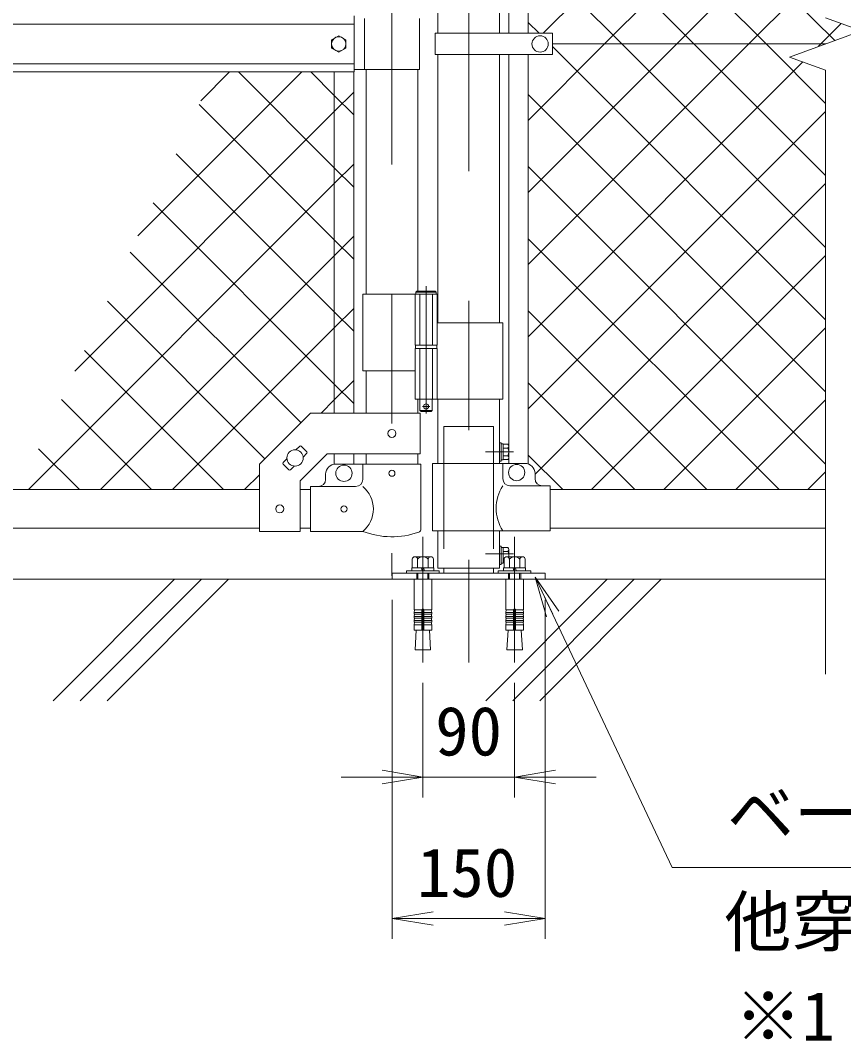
# Model space of a CAD drawing. Units: millimetres, scale not verified. Extents: x -4200 to 4200, y -2970 to 2970.
# Drawn here: x 1802 to 2610, y -491 to 509 of the extents above; entities that cross this region are included whole.
import ezdxf
from ezdxf.enums import TextEntityAlignment as Align

# ---------------------------------------------------------------- set-up
doc = ezdxf.new("R2010")
doc.units = ezdxf.units.MM
doc.header["$LTSCALE"] = 20
doc.linetypes.add('DASHED', pattern=[7.5, 6, -1.5])
doc.linetypes.add('USER1', pattern=[50.8, 31.75, -6.35, 6.35, -6.35])
for name, color, linetype, lineweight in [('0-1_D-BMK', 2, 'USER1', 13), ('0-2_D-STR1', 1, 'Continuous', 18), ('0-3_D-STR3', 3, 'Continuous', 13), ('0-4_D-STR-DIM', 7, 'Continuous', 9), ('0-5_0', 3, 'Continuous', 18), ('0-6_D-STR-TXT', 7, 'Continuous', 9), ('0-7_D-STR2', 7, 'Continuous', 9), ('0-9_D-BGD', 7, 'Continuous', 9), ('0-A_1', 7, 'Continuous', 9)]:
    doc.layers.add(name, color=color, linetype=linetype, lineweight=lineweight)
doc.styles.add('ＭＳ ゴシック', font='')
doc.styles.get('ＭＳ ゴシック').set_extended_font_data('MS Gothic')

# ---------------------------------------------------------------- blocks, each defined once
blk = doc.blocks.new('_Open')
at = {"layer": '0-5_0', "color": 7, "lineweight": 9}
blk.add_line((-20, 3.33), (0, 0), dxfattribs=at)
blk.add_lwpolyline([(-20, -3.33), (0, 0), (-20, 0)], dxfattribs=at)

msp = doc.modelspace()

# ---------------------------------------------------------------- linework, layer by layer
at = {"layer": '0-1_D-BMK'}
for p, q in [((2166.59, 1003.1), (2166.59, -35.29)), ((2241.99, 996.61), (2241.99, -120.04)), ((2200.15, 248.79), (2200.15, 123.9)), ((2196.52, 130.87), (2203.78, 130.87)), ((2285.97, 86.37), (2258.52, 86.37)), ((2196.99, 2.97), (2196.99, -120.04)), ((2286.99, 2.97), (2286.99, -120.04)), ((2285.97, -13.63), (2258.52, -13.63))]:
    msp.add_line(p, q, dxfattribs=at)
at = {"layer": '0-2_D-STR1'}
for p, q in [((2211.74, 703.87), (2211.74, 496.87)), ((2272.24, 703.87), (2272.24, 496.87)), ((2211.74, 475.87), (2211.74, 212.87)), ((2272.24, 475.87), (2272.24, 212.87)), ((2141.19, 461.37), (2141.19, 240.87)), ((2191.99, 461.37), (2191.99, 243.87)), ((2141.19, 165.87), (2141.19, 124.42)), ((2191.99, 137.87), (2191.99, 124.42)), ((2211.74, 137.87), (2211.74, 75.07)), ((2272.24, 137.87), (2272.24, 75.07)), ((2141.19, 84.42), (2141.19, 74.37)), ((2191.99, 84.42), (2191.99, 74.37)), ((2036.59, 49.37), (1402.39, 49.37)), ((2086.59, 49.37), (2076.59, 49.37)), ((2321.99, 49.37), (2591.99, 49.37)), ((2036.59, 11.37), (1402.39, 11.37)), ((2086.59, 11.37), (2076.59, 11.37)), ((2321.99, 11.37), (2591.99, 11.37)), ((2211.74, 9.07), (2211.74, -27.63)), ((2272.24, 9.07), (2272.24, -27.63)), ((2211.74, -27.63), (2272.24, -27.63))]:
    msp.add_line(p, q, dxfattribs=at)
at = {"layer": '0-3_D-STR3'}
for p, q in [((2281.34, 496.87), (2281.34, 899.07)), ((2300.34, 496.87), (2300.34, 899.65)), ((2129.49, 458.87), (2129.49, 513.87)), ((2139.59, 511.37), (2139.59, 461.37)), ((2193.59, 511.37), (2193.59, 461.37)), ((1309.49, 505.87), (2129.49, 505.87)), ((2209.19, 496.87), (2209.19, 475.87)), ((2209.19, 496.87), (2323.99, 496.87)), ((2323.99, 496.87), (2323.99, 475.87)), ((2591.99, 486.37), (2323.99, 486.37)), ((2209.19, 475.87), (2323.99, 475.87)), ((2281.34, 75.07), (2281.34, 475.87)), ((2300.34, 74.49), (2300.34, 475.87)), ((1309.49, 466.87), (2129.49, 466.87)), ((2193.59, 461.37), (2129.49, 461.37)), ((1309.49, 458.87), (2129.49, 458.87)), ((2110.09, 458.87), (2110.09, 124.42)), ((2129.09, 458.87), (2129.09, 124.42)), ((2138.04, 240.87), (2138.04, 165.87)), ((2138.04, 240.87), (2210.95, 240.87)), ((2189.35, 240.87), (2189.35, 190.87)), ((2210.15, 242.87), (2190.15, 242.87)), ((2191.15, 243.87), (2209.15, 243.87)), ((2210.15, 242.87), (2209.15, 243.87)), ((2210.15, 242.87), (2210.15, 240.87)), ((2210.95, 240.87), (2210.95, 190.87)), ((2210.95, 212.87), (2275.29, 212.87)), ((2275.29, 212.87), (2275.29, 137.87)), ((2189.35, 190.87), (2210.95, 190.87)), ((2189.65, 190.87), (2189.65, 187.87)), ((2210.65, 190.87), (2210.65, 187.87)), ((2189.35, 187.87), (2210.95, 187.87)), ((2189.35, 187.87), (2189.35, 137.87)), ((2189.65, 187.87), (2210.65, 187.87)), ((2210.95, 187.87), (2210.95, 137.87)), ((2138.04, 165.87), (2189.24, 165.87)), ((2189.35, 137.87), (2275.29, 137.87)), ((2194.15, 137.87), (2194.15, 126.87)), ((2195.15, 125.87), (2194.15, 126.87)), ((2194.29, 84.42), (2194.29, 124.42)), ((2195.15, 125.87), (2205.15, 125.87)), ((2205.15, 125.87), (2206.15, 126.87)), ((2076.19, 92.08), (2072.47, 88.37)), ((2083.26, 86.43), (2077.6, 92.08)), ((2272.24, 95.37), (2273.84, 95.37)), ((2273.84, 95.37), (2273.84, 77.37)), ((2280.26, 93.87), (2275.84, 93.87)), ((2275.84, 93.87), (2275.84, 78.87)), ((2280.26, 90.13), (2275.84, 90.13)), ((2281.34, 92), (2281.34, 80.74)), ((2103.16, 84.42), (2076.59, 57.85)), ((2083.26, 85.01), (2079.54, 81.3)), ((2194.29, 84.42), (2103.16, 84.42)), ((2110.09, 84.42), (2110.09, 74.37)), ((2129.09, 84.42), (2129.09, 74.37)), ((2280.26, 82.61), (2275.84, 82.61)), ((2036.59, 8.17), (2036.59, 74.42)), ((2063.64, 79.54), (2059.92, 75.82)), ((2065.58, 68.75), (2059.92, 74.41)), ((2070.71, 72.47), (2066.99, 68.75)), ((2138.04, 74.37), (2111.59, 74.37)), ((2195.14, 74.37), (2138.04, 74.37)), ((2138.04, 74.37), (2138.04, 59.37)), ((2195.14, 74.37), (2195.14, 10.67)), ((2206.29, 75.07), (2296.99, 75.07)), ((2206.29, 75.07), (2206.29, 9.07)), ((2275.39, 75.07), (2275.39, 60.07)), ((2280.26, 78.87), (2275.84, 78.87)), ((2101.59, 59.37), (2101.59, 64.37)), ((2306.99, 65.07), (2306.99, 60.07)), ((2076.59, 8.17), (2076.59, 57.85)), ((2086.59, 52.37), (2131.04, 52.37)), ((2086.59, 8.37), (2086.59, 52.37)), ((2282.39, 53.07), (2321.99, 53.07)), ((2321.99, 53.07), (2321.99, 9.07)), ((2076.59, 8.17), (2036.59, 8.17)), ((2086.59, 8.37), (2138.04, 8.37)), ((2206.29, 9.07), (2321.99, 9.07)), ((2272.24, -6.07), (2273.84, -6.07)), ((2273.84, -6.07), (2273.84, -24.07)), ((2280.26, -7.57), (2275.84, -7.57)), ((2275.84, -7.57), (2275.84, -22.57)), ((2281.34, -9.44), (2281.34, -16.53)), ((2186.6, -19.03), (2186.6, -27.33)), ((2204.79, -16.53), (2189.2, -16.53)), ((2190.99, -16.53), (2202.99, -16.53)), ((2191.8, -27.33), (2191.8, -19.03)), ((2202.19, -27.33), (2202.19, -19.03)), ((2207.38, -27.33), (2207.38, -19.03)), ((2280.26, -11.31), (2275.84, -11.31)), ((2276.61, -18.83), (2275.84, -18.83)), ((2276.6, -19.03), (2276.6, -27.33)), ((2294.79, -16.53), (2279.2, -16.53)), ((2280.99, -16.53), (2292.99, -16.53)), ((2281.8, -27.33), (2281.8, -19.03)), ((2292.19, -27.33), (2292.19, -19.03)), ((2297.38, -27.33), (2297.38, -19.03)), ((2207.74, -27.33), (2186.24, -27.33)), ((2186.24, -27.33), (2186.24, -30.33)), ((2186.6, -27.33), (2207.38, -27.33)), ((2195.49, -27.33), (2196.3, -30.33)), ((2198.49, -30.33), (2197.69, -27.33)), ((2207.74, -30.33), (2207.74, -27.33)), ((2217.69, -27.63), (2217.69, -32.63)), ((2266.29, -27.63), (2266.29, -32.63)), ((2276.6, -22.57), (2275.84, -22.57)), ((2297.74, -27.33), (2276.24, -27.33)), ((2276.24, -27.33), (2276.24, -30.33)), ((2276.6, -27.33), (2297.38, -27.33)), ((2285.49, -27.33), (2286.3, -30.33)), ((2288.49, -30.33), (2287.69, -27.33)), ((2297.74, -30.33), (2297.74, -27.33)), ((2180.99, -30.33), (2180.99, -32.63)), ((2212.99, -30.33), (2180.99, -30.33)), ((2180.99, -32.63), (2212.99, -32.63)), ((2186.24, -30.33), (2207.74, -30.33)), ((2188.34, -38.63), (2188.34, -68.67)), ((2188.34, -38.63), (2205.64, -38.63)), ((2190.99, -32.63), (2190.99, -38.63)), ((2192.07, -38.63), (2192.07, -32.63)), ((2201.91, -38.63), (2201.91, -32.63)), ((2202.99, -38.63), (2202.99, -32.63)), ((2205.64, -38.63), (2205.64, -68.67)), ((2212.99, -32.63), (2212.99, -30.33)), ((2270.99, -30.33), (2270.99, -32.63)), ((2302.99, -30.33), (2270.99, -30.33)), ((2276.24, -30.33), (2297.74, -30.33)), ((2278.34, -38.63), (2278.34, -68.67)), ((2280.99, -32.63), (2280.99, -38.63)), ((2282.07, -38.63), (2282.07, -32.63)), ((2291.91, -38.63), (2291.91, -32.63)), ((2292.99, -38.63), (2292.99, -32.63)), ((2295.64, -38.63), (2295.64, -68.67)), ((2302.99, -32.63), (2302.99, -30.33)), ((2195.99, -68.67), (2188.34, -68.67)), ((2188.34, -71.17), (2188.78, -68.71)), ((2195.99, -68.67), (2195.99, -88.63)), ((2197.99, -68.67), (2205.64, -68.67)), ((2197.99, -68.67), (2197.99, -88.63)), ((2205.64, -71.17), (2205.21, -68.71)), ((2285.99, -68.67), (2278.34, -68.67)), ((2278.34, -71.17), (2278.78, -68.71)), ((2285.99, -68.67), (2285.99, -88.63)), ((2287.99, -68.67), (2295.64, -68.67)), ((2287.99, -68.67), (2287.99, -88.63)), ((2295.64, -71.17), (2295.21, -68.71)), ((2188.34, -71.17), (2195.99, -71.17)), ((2188.34, -71.17), (2188.34, -72.67)), ((2188.34, -72.67), (2195.99, -72.67)), ((2188.34, -75.17), (2188.78, -72.71)), ((2188.34, -75.17), (2195.99, -75.17)), ((2188.34, -75.17), (2188.34, -76.67)), ((2188.34, -76.67), (2195.99, -76.67)), ((2188.34, -79.17), (2188.78, -76.71)), ((2188.34, -79.17), (2195.99, -79.17)), ((2188.34, -79.17), (2188.34, -80.67)), ((2205.64, -71.17), (2197.99, -71.17)), ((2205.64, -72.67), (2197.99, -72.67)), ((2205.64, -75.17), (2197.99, -75.17)), ((2205.64, -76.67), (2197.99, -76.67)), ((2205.64, -79.17), (2197.99, -79.17)), ((2205.64, -75.17), (2205.21, -72.71)), ((2205.64, -79.17), (2205.21, -76.71)), ((2205.64, -71.17), (2205.64, -72.67)), ((2205.64, -75.17), (2205.64, -76.67)), ((2205.64, -79.17), (2205.64, -80.67)), ((2278.34, -71.17), (2285.99, -71.17)), ((2278.34, -71.17), (2278.34, -72.67)), ((2278.34, -72.67), (2285.99, -72.67)), ((2278.34, -75.17), (2278.78, -72.71)), ((2278.34, -75.17), (2285.99, -75.17)), ((2278.34, -75.17), (2278.34, -76.67)), ((2278.34, -76.67), (2285.99, -76.67)), ((2278.34, -79.17), (2278.78, -76.71)), ((2278.34, -79.17), (2285.99, -79.17)), ((2278.34, -79.17), (2278.34, -80.67)), ((2295.64, -71.17), (2287.99, -71.17)), ((2295.64, -72.67), (2287.99, -72.67)), ((2295.64, -75.17), (2287.99, -75.17)), ((2295.64, -76.67), (2287.99, -76.67)), ((2295.64, -79.17), (2287.99, -79.17)), ((2295.64, -75.17), (2295.21, -72.71)), ((2295.64, -79.17), (2295.21, -76.71)), ((2295.64, -71.17), (2295.64, -72.67)), ((2295.64, -75.17), (2295.64, -76.67)), ((2295.64, -79.17), (2295.64, -80.67)), ((2188.34, -83.13), (2188.78, -80.67)), ((2188.34, -80.67), (2195.99, -80.67)), ((2188.34, -83.13), (2195.99, -83.13)), ((2188.34, -83.13), (2188.34, -88.63)), ((2188.34, -88.63), (2205.64, -88.63)), ((2190.5, -88.63), (2189.41, -107.73)), ((2205.64, -80.67), (2197.99, -80.67)), ((2205.64, -83.13), (2197.99, -83.13)), ((2203.49, -88.63), (2204.57, -107.73)), ((2205.64, -83.13), (2205.21, -80.67)), ((2205.64, -83.13), (2205.64, -88.63)), ((2278.34, -83.13), (2278.78, -80.67)), ((2278.34, -80.67), (2285.99, -80.67)), ((2278.34, -83.13), (2285.99, -83.13)), ((2278.34, -83.13), (2278.34, -88.63)), ((2278.34, -88.63), (2295.64, -88.63)), ((2280.5, -88.63), (2279.41, -107.73)), ((2295.64, -80.67), (2287.99, -80.67)), ((2295.64, -83.13), (2287.99, -83.13)), ((2293.49, -88.63), (2294.57, -107.73)), ((2295.64, -83.13), (2295.21, -80.67)), ((2295.64, -83.13), (2295.64, -88.63)), ((2204.57, -107.73), (2189.41, -107.73)), ((2294.57, -107.73), (2279.41, -107.73))]:
    msp.add_line(p, q, dxfattribs=at)
at = {"layer": '0-3_D-STR3', "linetype": 'DASHED'}
for p, q in [((2193.85, 240.87), (2193.85, 190.87)), ((2206.45, 240.87), (2206.45, 190.87)), ((2193.85, 187.87), (2193.85, 137.87)), ((2206.45, 187.87), (2206.45, 137.87)), ((2217.69, 111.37), (2217.69, -27.63)), ((2217.69, 111.37), (2266.29, 111.37)), ((2266.29, 111.37), (2266.29, -27.63))]:
    msp.add_line(p, q, dxfattribs=at)
at = {"layer": '0-3_D-STR3'}
for points in [[(2114.49, 494.47), (2107.48, 490.42), (2107.48, 482.32), (2114.49, 478.27), (2121.51, 482.32), (2121.51, 490.42)], [(2275.84, 94.07), (2273.84, 94.07), (2273.84, 78.67), (2275.84, 78.67)], [(2275.84, -7.37), (2273.84, -7.37), (2273.84, -22.77), (2275.84, -22.77)], [(2166.99, -38.63), (2316.99, -38.63), (2316.99, -32.63), (2166.99, -32.63)]]:
    msp.add_lwpolyline(points, close=True, dxfattribs=at)
for points in [[(2191.15, 243.87), (2190.15, 242.87), (2190.15, 240.87)], [(2206.15, 137.87), (2206.15, 126.87), (2194.15, 126.87)], [(2194.29, 124.42), (2086.59, 124.42), (2036.59, 74.42)], [(2272.24, 95.37), (2272.24, 77.37), (2273.84, 77.37)], [(2272.24, -6.07), (2272.24, -24.07), (2273.84, -24.07)]]:
    msp.add_lwpolyline(points, dxfattribs=at)
for centre, radius in [((2114.49, 486.37), 7.03), ((2311.99, 486.37), 8), ((2200.15, 130.87), 2.5), ((2166.59, 104.42), 4), ((2071.59, 80.42), 8), ((2119.59, 65.37), 8), ((2288.99, 66.07), 8), ((2166.59, 65.37), 3), ((2056.59, 30.42), 4), ((2119.59, 30.37), 3)]:
    msp.add_circle(centre, radius, dxfattribs=at)
for centre, radius, start, end in [((2076.89, 91.38), 1, 45, 135), ((2279.18, 92), 2.16, 300, 60), ((2274.26, 86.37), 7.08, 327.93138, 32.06862), ((2082.55, 85.72), 1, 315, 45), ((2279.18, 80.74), 2.16, 300, 60), ((2060.63, 75.11), 1, 135, 225), ((2111.59, 64.37), 10, 90, 180), ((2296.99, 65.07), 10, 0, 90), ((2066.29, 69.46), 1, 225, 315), ((2282.39, 60.07), 7, 180, 270), ((2313.99, 60.07), 7, 180, 270), ((2094.59, 59.37), 7, 270, 0), ((2131.04, 59.37), 7, 270, 0), ((2119.84, 30.37), 28.55, 309.59418, 50.40582), ((2309.61, 31.07), 40.68, 147.25964, 212.74036), ((2191.84, 10.67), 3.3, 289.22051, 0), ((2166.59, 83.1), 80, 249.0916, 289.22051), ((2279.18, -9.44), 2.16, 300, 60), ((2189.2, -19.13), 2.6, 2.20423, 177.79577), ((2196.99, -23.18), 6.65, 38.61324, 141.38676), ((2204.79, -19.13), 2.6, 2.20423, 177.79577), ((2204.79, -19.13), 2.6, 2.20423, 177.79577), ((2279.2, -19.13), 2.6, 2.20423, 177.79577), ((2274.26, -15.07), 7.08, 348.07662, 32.06862), ((2286.99, -23.18), 6.65, 38.61324, 141.38676), ((2294.79, -19.13), 2.6, 2.20423, 177.79577), ((2196.99, -68.67), 1, 0, 180), ((2286.99, -68.67), 1, 0, 180)]:
    msp.add_arc(centre, radius, start, end, dxfattribs=at)
at = {"layer": '0-4_D-STR-DIM'}
for p, q in [((2627.23, 499.19), (2591.99, 512.02)), ((2556.75, 473.54), (2627.23, 499.19)), ((2591.99, 460.72), (2556.75, 473.54)), ((2591.99, -131.63), (2591.99, 460.72)), ((2166.99, -58.63), (2166.99, -391.25)), ((2316.99, -58.63), (2316.99, -391.25)), ((2196.99, -140.04), (2196.99, -252.54)), ((2286.99, -140.04), (2286.99, -252.54)), ((2156.99, -232.54), (2116.99, -232.54)), ((2196.99, -232.54), (2286.99, -232.54)), ((2326.99, -232.54), (2366.99, -232.54)), ((2206.99, -371.25), (2276.99, -371.25))]:
    msp.add_line(p, q, dxfattribs=at)
at = {"layer": '0-6_D-STR-TXT'}
msp.add_lwpolyline([(3288.07, -321.11), (2441.46, -321.11), (2308.15, -38.36)], dxfattribs=at)
at = {"layer": '0-7_D-STR2'}
for p, q in [((2601.05, 489.66), (2300.34, 790.37)), ((2315.09, 496.87), (2591.99, 773.77)), ((2533.63, 486.37), (2300.34, 719.66)), ((2375.3, 486.37), (2591.99, 703.06)), ((2462.92, 486.37), (2300.34, 648.95)), ((2446.01, 486.37), (2591.99, 632.35)), ((2392.21, 486.37), (2300.34, 578.24)), ((2516.72, 486.37), (2591.99, 561.64)), ((2311, 496.87), (2300.34, 507.52)), ((2300.34, 411.41), (2375.3, 486.37)), ((2300.34, 340.7), (2446.01, 486.37)), ((2300.34, 269.99), (2516.72, 486.37)), ((2591.99, 215.87), (2323.99, 483.87)), ((2591.99, 286.59), (2392.21, 486.37)), ((2591.99, 357.3), (2462.92, 486.37)), ((2591.99, 428.01), (2533.63, 486.37)), ((2300.34, 199.28), (2569.84, 468.78)), ((1917.27, 298.04), (2078.1, 458.87)), ((1979.05, 430.53), (2007.39, 458.87)), ((2591.99, 145.16), (2300.34, 436.81)), ((2110.09, 294.28), (1977.4, 426.98)), ((2300.34, 128.57), (2591.99, 420.22)), ((2110.09, 223.57), (1954.91, 378.75)), ((2110.09, 349.44), (2129.09, 368.44)), ((2591.99, 74.45), (2300.34, 366.1)), ((1810.02, 49.37), (2110.09, 349.44)), ((2306.99, 64.51), (2591.99, 349.51)), ((2110.09, 152.86), (1932.42, 330.53)), ((2110.09, 278.73), (2129.09, 297.73)), ((2129.09, 275.28), (2110.09, 294.28)), ((2546.37, 49.37), (2300.34, 295.39)), ((2077.21, 115.03), (1909.94, 282.31)), ((1880.73, 49.37), (2110.09, 278.73)), ((2362.56, 49.37), (2591.99, 278.8)), ((2041.85, 79.68), (1887.45, 234.08)), ((2110.09, 208.01), (2129.09, 227.01)), ((2129.09, 204.57), (2110.09, 223.57)), ((2475.66, 49.37), (2300.34, 224.68)), ((1951.44, 49.37), (2110.09, 208.01)), ((2433.27, 49.37), (2591.99, 208.09)), ((2001.45, 49.37), (1864.96, 185.86)), ((2129.09, 133.86), (2110.09, 152.86)), ((2404.95, 49.37), (2300.34, 153.97)), ((1930.74, 49.37), (1842.47, 137.64)), ((2503.98, 49.37), (2591.99, 137.38)), ((1860.03, 49.37), (1819.99, 89.41)), ((2334.23, 49.37), (2300.34, 83.26)), ((2022.15, 49.37), (2036.59, 63.8)), ((2574.69, 49.37), (2591.99, 66.66))]:
    msp.add_line(p, q, dxfattribs=at)
for points in [[(2584.82, 483.76), (2587.43, 486.37), (2607.45, 506.39)], [(2129.09, 345.99), (2110.09, 364.99), (2016.22, 458.87)], [(2129.09, 416.7), (2110.09, 435.7), (2086.93, 458.87)], [(1855.49, 165.54), (2110.09, 420.15), (2129.09, 439.15)], [(2097.2, 124.42), (2110.09, 137.3), (2129.09, 156.3)]]:
    msp.add_lwpolyline(points, dxfattribs=at)
at = {"layer": '0-9_D-BGD'}
for p, q in [((2591.99, -38.63), (-108.01, -38.63)), ((1834.32, -157.69), (1953.38, -38.63)), ((1860.84, -157.69), (1979.9, -38.63)), ((1887.35, -157.69), (2006.42, -38.63)), ((2258.59, -157.69), (2377.65, -38.63))]:
    msp.add_line(p, q, dxfattribs=at)
at = {"layer": '0-A_1'}
for p, q in [((2285.1, -157.69), (2404.16, -38.63)), ((2311.62, -157.69), (2430.68, -38.63))]:
    msp.add_line(p, q, dxfattribs=at)

# ---------------------------------------------------------------- block references
at = {"layer": '0-4_D-STR-DIM', "xscale": 2, "yscale": 2}
for p in [(2196.99, -232.54), (2316.99, -371.25)]:
    msp.add_blockref('_Open', p, dxfattribs=at)
at = {"layer": '0-4_D-STR-DIM', "xscale": 2, "yscale": 2, "rotation": 180}
for p in [(2286.99, -232.54), (2166.99, -371.25)]:
    msp.add_blockref('_Open', p, dxfattribs=at)
at = {"layer": '0-6_D-STR-TXT', "xscale": 2, "yscale": 2, "rotation": 115.24209}
msp.add_blockref('_Open', (2307.3, -36.55), dxfattribs=at)

# ---------------------------------------------------------------- texts
at = {"layer": '0-4_D-STR-DIM', "style": 'ＭＳ ゴシック'}
for s, p in [('90', (2209.12, -225.8)), ('150', (2191.34, -364.5))]:
    msp.add_text(s, height=48.09, dxfattribs=at).set_placement(p, align=Align.BOTTOM_LEFT)
at = {"layer": '0-6_D-STR-TXT', "style": 'ＭＳ ゴシック'}
for s, p in [('ベースプレート 150x150x6 ', (2495.43, -306.5)), ('他穿孔めねじアンカーM12', (2492.81, -412.73)), ('※1', (2502.9, -505.39))]:
    msp.add_text(s, height=48.09, dxfattribs=at).set_placement(p, align=Align.BOTTOM_LEFT)

doc.saveas('drawing.dxf')
